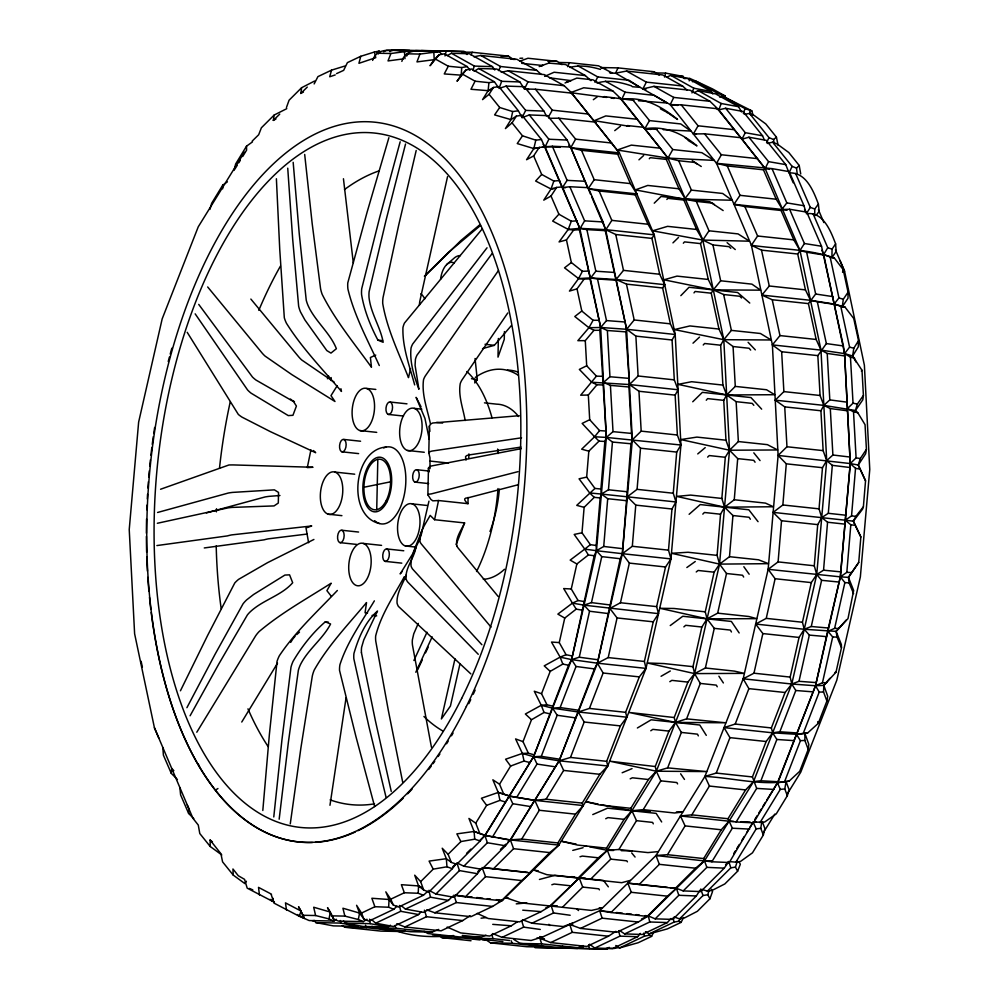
<?xml version="1.0" encoding="UTF-8"?>
<svg xmlns="http://www.w3.org/2000/svg" width="999" height="999" viewBox="0 0 999 999"><rect width="100%" height="100%" fill="white"/><g stroke="black" fill="none" stroke-linecap="round" stroke-linejoin="round"><path stroke-width="1.5" d="M451.323 862.387L448.101 854.307L442.207 848.226L446.328 858.69L451.323 862.387L456.73 864.31L480.157 840.971L484.877 835.401L533.566 756.718L571.615 659.615L596.453 550.711L606.356 437.425L600.674 327.472L579.795 228.359L541.458 139.51L522.002 115.31L516.383 116.096L512.062 122.865L522.489 135.814L517.245 143.569L533.841 148.564L544.942 146.553L562.449 187.587L569.855 186.738L588.224 187.675L603.046 221.94L605.631 229.645L626.623 329.283L632.33 439.81L622.365 553.696L620.242 558.728L597.414 663.186L559.153 760.801L510.214 839.897L505.494 845.778L481.855 869.33L463.836 866.208L456.88 862.861L459.44 870.591L477.46 873.713L481.143 868.743M814.734 215.884L814.747 209.016L818.393 204.096C813.548 191.134 805.906 171.791 789.023 172.964L785.763 164.623L766.221 140.322L748.925 137.225L741.97 139.173L740.721 137.7L704.532 133.816L693.381 133.966L698.076 125.799L734.265 129.67L741.97 139.173L745.266 132.692L725.636 108.279L718.805 109.828L716.208 108.329M521.316 448.638L431.78 465.896A30.007 4.508 0.9 0 0 429.595 466.733L428.459 468.094L427.872 494.817L430.894 499.425L432.817 500.836L438.536 500.524L468.007 503.683L468.044 497.44M610.876 73.027L615.559 73.189L670.217 104.62L716.545 163.312L751.398 245.267C778.958 249.325 807.816 248.614 834.34 258.017L843.181 269.593L848.064 292.195L848.014 298.226L842.269 306.83L844.954 307.018L853.745 318.519L858.528 340.696L858.278 346.903L852.634 355.981L856.268 362.262M536.75 938.136L539.872 938.236L599.687 910.713L655.981 855.519L704.932 776.423C732.829 777.859 761.163 785.901 789.085 781.156L799.737 771.303L808.216 749.375L804.869 740.421L804.944 733.541L807.879 732.742L818.268 723.363L826.91 701.023L827.709 696.228L823.813 685.389L829.907 678.321M757.567 158.641L721.378 154.77L716.545 163.312L727.272 165.934L739.997 195.329L733.978 204.296L782.567 209.503L789.585 209.253L806.755 212.125L821.515 246.229L843.393 345.966L844.58 353.609L850.261 463.561L840.346 576.848L815.521 685.751L777.459 782.854L753.508 822.864L736.163 821.965L680.456 815.971L685.077 825.886L667.482 854.694L655.981 855.519L659.352 864.335L695.541 868.218L704.57 860.726L753.521 781.63L791.77 684.015L816.732 574.525L826.697 460.639L820.991 350.112L799.987 250.474L765.134 168.519L740.721 137.7M834.34 258.017L831.917 257.68L832.055 249.151L835.614 243.868C830.831 231.293 823.176 211.313 806.355 213.724L810.301 207.38L795.604 173.414M222.665 188.823L222.74 185.127L227.385 181.855M498.351 338.486L498.002 357.13L504.27 339.348L504.42 331.581M588.224 187.675L588.199 188.674L599.1 190.971L635.289 194.855L636.788 193.881L630.406 183.591L617.682 154.183L581.493 150.312L570.779 147.69L568.843 145.242M376.723 509.702L377.822 459.34M430.02 468.643L429.97 457.717L428.796 452.872L429.37 426.136L430.519 424.238A30.182 6.169 -1.1 0 1 432.704 423.002L519.218 415.696M821.902 250.274L823.688 254.495L844.58 353.609L850.261 463.561L840.346 576.848L828.371 628.009L811.263 626.51L804.257 629.27L799.038 637.437L762.849 633.566L755.669 624.063L804.257 629.27L836.126 631.38L847.989 618.618L853.658 590.484L848.438 577.372L858.728 562.449L860.851 536.975L853.346 521.191L855.856 516.383L863.386 506.768L865.546 480.819L858.266 465.022L860.301 458.541L866.42 449.35L865.047 424.687L857.779 412.724L855.444 410.502L823.838 405.382L775.249 400.174L783.878 391.608L781.655 351.748L772.389 344.905L751.398 245.267L757.592 236.001L744.867 206.593L733.978 204.296M468.743 458.441L468.918 453.908M826.91 701.023L823.551 692.02L823.813 685.389L835.988 672.252L841.47 647.727L841.345 644.492L836.126 631.38L846.165 620.079M427.784 891.295L423.439 895.229L418.206 893.256L418.556 885.926L414.71 875.186L420.654 881.642L423.701 890.034L428.896 892.045L452.322 868.693L455.969 864.023M569.855 186.738L584.615 220.841L579.37 229.683L573.613 230.082L566.458 239.935L571.341 262.537L564.535 267.844L578.583 278.571L590.234 277.909L597.514 278.983L606.493 320.579L600.674 327.472L599.812 330.269L606.356 437.425L604.87 441.471L600.899 489.023L601.398 494.068L600.149 497.939L596.178 545.479L596.453 550.711L594.218 555.719L571.615 659.615L568.556 665.222L533.566 756.718L485.202 835.301L479.495 840.683M397.003 906.118L393.806 909.29L388.648 907.229L389.048 899.5L385.814 891.845L390.734 899.2L393.294 904.994L398.489 907.067L423.439 895.229M193.794 818.631L188.624 813.448L188.948 808.903L154.42 727.747L134.615 633.778L129.233 529.532L138.636 422.127L162.175 318.868L198.252 226.81L244.405 152.21M469.992 70.33L467.22 66.596L461.738 67.557L461.176 75.162L457.005 81.256L466.083 69.942L471.516 68.993L494.405 81.768L498.264 87.338M262.812 810.476L269.38 734.515L277.023 661.413A30.182 25.15 -59.6 0 1 279.395 655.669C295.554 631.505 317.42 611.5 337.35 590.484M596.178 545.479L590.359 544.667L582.005 532.792L584.128 507.33L594.255 497.352L600.149 497.939M600.899 489.023L594.954 488.424L586.663 477.11L588.823 451.161L599.013 441.133L604.87 441.471M594.218 555.719L588.386 554.969L576.86 563.973L570.179 560.102L584.752 549.113L596.453 550.711L603.721 546.465L607.704 498.713L601.398 494.068L589.66 492.944L579.058 478.808L586.663 477.11M549 118.332L558.753 118.194L594.942 122.078L619.368 152.897L654.22 234.852L675.212 334.49L680.931 445.017L676.71 452.072L673.264 493.231L675.948 501.96L601.398 494.068L608.453 489.785L612.449 442.045L606.356 437.425L594.58 436.763L582.142 423.414L589.697 419.705L588.324 395.042L596.965 384.777L602.859 384.965M485.202 835.301L479.807 833.478L475.749 823.176L486.625 805.356L481.431 798.251L498.239 792.444L509.215 796.066L534.802 800.386L559.153 760.801L594.43 668.918L597.414 663.186L622.365 553.696L630.956 443.768L632.33 439.81L641.183 431.131L638.96 391.258L629.482 384.553L591.758 382.242L579.345 369.418L586.688 365.771L585.277 340.647L593.98 330.319L599.812 330.269M620.242 558.728L601.76 556.63L596.453 550.711L622.365 553.696L632.317 546.278L635.764 505.119L627.347 496.753L637.075 489.348L673.264 493.231M637.075 489.348L640.521 448.201L632.33 439.81L631.518 433.429L628.933 386.975L629.482 384.553L625.849 331.868L626.623 329.283L634.19 319.967L626.46 284.116L616.121 279.47L590.234 277.909L579.37 229.683M426.698 909.839L434.765 912.786L470.954 916.67L492.557 906.418L502.509 900.299L558.803 845.104L607.742 766.008L646.003 668.393L670.966 558.903L668.506 550.162L671.952 509.003L675.948 501.96M743.668 577.047L742.569 575.237L726.523 573.513L719.555 564.11L717.095 555.369L720.541 514.21L724.537 507.167L734.253 499.762L765.509 503.121L773.338 506.755L724.537 507.167L676.71 496.403L690.596 495.092L721.852 498.439L724.537 507.167L732.941 515.534L749.075 517.27L750.361 519.23M721.852 498.439L725.299 457.28L729.52 450.224L738.361 441.546L736.138 401.673L726.66 394.967L678.059 384.353L691.633 381.718L722.889 385.077L726.66 394.967L723.738 400.349L725.961 440.209L729.52 450.224L719.555 564.11L694.592 673.601L656.331 771.216L607.392 850.311L551.098 905.506L541.146 911.625L519.542 921.877L488.286 918.531L477.197 913.386M731.443 631.98L730.381 630.082L714.26 628.359L707.067 618.856L705.257 611.838L714.123 572.19L719.555 564.11L729.495 556.693L732.941 515.534M734.253 499.762L737.699 458.616L729.52 450.224L680.806 439.572L696.927 437.1L725.961 440.209M680.456 815.971L691.82 814.847L709.415 786.051L704.932 776.423L743.181 678.808L768.144 569.318L778.096 561.9L781.53 520.741L773.126 512.375L782.854 504.97L819.043 508.853L821.715 517.582L827.559 522.227L844.605 524.1M782.854 504.97L786.288 463.823L778.109 455.432L772.389 344.905L779.969 335.589L772.227 299.737L761.9 295.092L769.267 285.989L761.525 250.137L751.398 245.267M838.661 582.017L821.603 580.307L816.732 574.525L814.272 565.784L817.719 524.625L821.715 517.582L828.308 513.311L845.354 515.172M819.043 508.853L822.477 467.694L826.697 460.639L832.891 455.007L849.912 457.03M828.371 628.009L826.448 636.613L809.34 635.102L804.257 629.27L802.434 622.252L811.3 582.604L816.732 574.525L823.551 570.192L827.559 522.227M828.308 513.311L832.317 465.347L826.697 460.639L823.139 450.624L820.916 410.764L823.838 405.382L829.807 399.9L846.84 402.135M775.249 400.174L784.727 406.88L786.962 446.753L778.109 455.432L768.144 569.318L840.346 576.848L846.827 572.34L850.811 524.8L845.304 520.204L773.126 512.375M860.851 536.975L853.346 521.191L845.304 520.204L851.548 515.871L855.531 468.331L850.261 463.561L778.109 455.432M483.466 867.681L529.482 872.814L549.775 852.597L558.803 845.104L557.904 842.944L575.486 814.148L583.279 805.556L582.23 803.109L599.825 774.3L607.742 766.008L606.668 761.325L620.367 725.898L626.873 717.195L625.611 712.324L639.31 676.885L646.003 668.393L644.392 661.463L653.259 621.815L658.478 613.648L656.655 606.63L665.534 566.982L670.966 558.903L680.931 445.017L677.372 435.002L675.149 395.142L678.071 389.76L674.3 379.87L672.065 339.997L675.212 334.49L670.379 323.838L662.637 287.987L664.71 284.678L659.677 274.25L651.935 238.399L654.22 234.852L648.014 224.251L635.289 194.855M438.536 500.524L434.577 519.717L464.597 522.939L456.106 544.605M330.894 380.482L331.168 377.56M273.776 816.97L281.955 739.722L290.984 667.195A30.007 25.437 -68.9 0 1 293.069 661.338C301.636 646.753 312.625 632.742 325.312 621.815L328.371 622.14M521.453 116.496L518.344 110.777L498.888 86.576L493.431 87.475L489.073 94.281L482.567 99.625L488.136 90.672L488.911 82.655L494.405 81.768M177.422 779.507L171.266 773.326L171.753 768.468L173.838 770.679M279.171 819.205L288.374 742.382L298.364 670.254A30.007 25.337 -66.1 0 1 300.537 664.435C308.142 649.325 322.952 638.823 330.582 624L325.312 621.815M808.216 749.375L808.84 744.38L804.944 733.541L796.49 734.302L772.652 732.816L724.05 727.609L729.944 737.637L716.246 773.076L704.932 776.423M428.796 452.872L429.92 451.735A30.007 3.834 1.7 0 1 432.092 451.048L521.553 437.799M290.272 823.875L300.949 747.602L312.312 676.036A30.182 25.762 -75.9 0 1 314.21 670.104C328.184 645.292 348.401 624.375 366.533 602.584L365.06 612.787L367.57 612.899M863.411 395.429L862.824 399.787L855.444 410.502L857.329 404.096L863.411 395.429L862 370.292L852.634 355.981L844.58 353.609L820.991 350.112L772.389 344.905M842.269 306.83L843.306 299.25L848.064 292.195M329.97 805.281L346.054 697.851M303.471 91.995L300.811 93.431L301.623 87.7L314.573 81.031M730.194 861.662L735.851 862.162L740.521 861.425L752.472 852.834L763.348 835.014L760.788 828.308L761.7 822.227M852.634 355.981L853.808 348.214L858.528 340.696M716.545 163.312L772.002 168.619L789.222 171.641L789.023 172.964L792.107 166.371L772.652 142.17L767.307 143.456M275.924 119.006L273.314 120.392L274.176 115.047L286.775 108.654M787.349 795.704L784.777 788.96L786.076 781.693L789.06 789.61L787.349 795.704L776.26 813.873L764.635 822.052L753.121 822.202L749.874 827.447M866.42 449.35L865.621 453.783L858.266 465.022L865.546 480.819M366.97 919.255L363.361 921.615L358.341 919.53L359.553 913.074L356.593 905.294L361.513 913.061L363.873 919.03L368.856 921.128L393.806 909.29M336.326 919.292L333.953 921.041L329.008 918.93L330.319 912.075L327.51 907.704L333.616 919.005L338.599 921.128L363.361 921.615M672.065 339.997L635.876 336.126L626.623 329.283L605.282 230.669L611.825 220.379L599.1 190.971M826.448 636.613L815.521 685.751L778.184 781.742L766.92 799.899M427.872 494.817L428.983 494.218A30.182 2.185 3.6 0 1 431.156 493.931L517.994 471.665M518.344 110.777L512.687 111.563L510.988 119.618L505.419 128.584L512.062 122.865M571.79 655.906L566.071 654.707L559.265 642.594L564.747 618.069L576.211 609.128L582.042 610.114M583.965 601.523L578.096 600.524L571.266 588.973L576.86 563.973M552.734 706.156L546.977 704.782L541.545 693.718L550.187 671.378L544.23 665.858L560.127 657.13L571.615 659.615L579.258 657.217L589.547 611.226L584.028 605.157L572.439 603.121L557.867 614.11L564.747 618.069M658.478 613.648L584.028 605.157L591.47 602.622L601.76 556.63M594.43 668.918L576.036 666.47L571.615 659.615L597.414 663.186L608.204 657.579L617.07 617.944L609.889 608.441L620.466 602.747L656.655 606.63M620.466 602.747L629.345 563.099L622.365 553.696L670.966 558.903M601.261 804.719L631.868 810.763L643.231 809.64L660.814 780.843L656.331 771.216L655.257 766.533L609.802 761.201L656.331 771.216L667.657 767.869L681.355 732.429L675.461 722.402L674.2 717.532L629.02 712.437L675.461 722.402L686.6 718.855L700.299 683.428L694.592 673.601L692.981 666.67L701.847 627.022L707.067 618.856L717.657 613.161L748.913 616.508L756.618 618.656L707.067 618.856L659.977 608.304L674 608.478L705.257 611.838M674.2 717.532L687.899 682.092L694.592 673.601L705.381 667.994L714.26 628.359M717.657 613.161L726.523 573.513M724.05 727.609L735.202 724.063L748.888 688.636L743.181 678.808L753.97 673.201L762.849 633.566M755.669 624.063L766.245 618.369L775.112 578.721L768.144 569.318M736.163 821.965L756.655 788.398L752.434 776.947L766.133 741.52L772.652 732.816L779.832 731.78L795.803 690.496L791.77 684.015L790.159 677.085L799.038 637.437M743.181 678.808L791.77 684.015L799 681.306L809.34 635.102M811.263 626.51L821.603 580.307M655.981 855.519L711.85 861.775L732.342 828.208L728.009 818.73L745.591 789.922L753.521 781.63L760.901 780.756L776.86 739.472L772.652 732.816L771.378 727.934L785.077 692.507L791.77 684.015L815.521 685.751L822.452 682.767L832.691 636.975L827.934 631.293L834.615 628.383L838.998 628.483M834.615 628.383L844.867 582.579L840.346 576.848L848.438 577.372L858.728 562.449M454.982 658.803L441.383 718.955L450.424 706.056L459.952 663.96M842.557 272.315L843.181 269.593M310.926 449.825L307.305 467.594L313.012 467.27L233.129 464.922A30.182 2.185 3.6 0 0 228.921 464.985L160.564 489.248M410.564 368.656L408.491 377.634C398.938 353.421 387.05 329.283 382.717 303.471A30.182 25.15 -59.6 0 1 383.054 297.515L398.663 225.262L416.196 150.474M428.958 501.148L422.515 529.033L412.687 553.858L400.162 573.926L402.01 571.69M539.323 147.253L533.653 155.906L526.573 159.728L533.841 148.564L535.801 140.16L541.458 139.51M447.552 176.611L419.767 301.448A30.182 25.15 -59.6 0 0 419.43 305.02M234.091 170.379L235.652 163.986L246.528 146.166L252.51 141.87M763.348 835.014L764.909 828.621L762.424 822.027M625.849 331.868L607.367 330.507L600.674 327.472L589.984 278.871L595.841 271.204L586.863 229.608L579.795 228.359L568.231 229.42L552.659 221.079L558.891 214.211L551.011 196.029L556.655 187.425L562.412 186.9L579.795 228.359L605.631 229.645L654.22 234.852M689.185 80.882L689.809 78.446L694.58 80.532M444.98 55.956L446.266 51.024L464.273 51.536L467.033 54.558M374.4 52.035L360.764 56.294L358.928 63.324L375.761 57.667L374.4 52.035L379.483 51.024L376.71 52.335M405.544 144.018L386.089 220.055L369.106 291.733A30.007 25.437 -68.9 0 0 369.056 297.802C370.841 313.399 380.469 327.11 383.179 342.295L377.909 340.122C370.467 326.061 364.273 310.514 361.588 294.705A30.007 25.337 -66.1 0 1 361.725 288.674L379.67 217.395L400.162 141.783M344.805 66.046L331.543 70.142L329.707 76.773L335.227 74.925M209.94 209.39L211.651 203.297L222.74 185.127M664.522 77.073L665.634 73.114L683.166 76.411L684.964 78.709M674.125 916.932L679.545 918.905L684.427 917.969L697.377 911.3L709.927 898.788L707.779 894.729L708.903 890.846M388.898 137.675L367.095 212.175L347.777 282.892A30.182 25.762 -75.9 0 0 347.914 289.036C354.295 315.846 367.932 340.572 379.295 365.534M702.097 889.435L707.379 891.17L712.225 890.346L724.824 883.953L737.612 871.215L735.451 867.132L737.324 861.2M863.386 506.768L862.537 509.178L853.346 521.191M434.577 519.717L430.169 515.409C425.874 523.389 418.756 532.529 420.104 541.995A30.182 9.74 18 0 0 421.753 544.492L491.046 627.11M551.011 196.029L543.768 200.15L551.036 188.998L553.846 181.056L559.652 180.519M422.14 530.794C420.254 542.544 410.077 553.683 411.051 565.983A30.007 11.826 21.1 0 0 412.512 568.968L481.88 644.73M743.356 113.386L745.054 108.629L722.165 95.854L719.605 97.09M286.438 107.53L289.073 100.212L301.623 87.7M709.927 898.788L712.562 891.47L711.288 889.21M297.29 914.56L304.021 918.318L299.213 916.233L301.099 911.076L298.564 906.717L304.42 918.468L309.19 920.554L333.953 921.041M528.995 89.485L524.438 88.998L519.855 81.943L501.673 81.306L499.038 88.449L506.131 86.101L524.275 86.701L543.906 111.114L546.378 115.934M274.463 902.122L272.09 901.11L273.114 898.338M472.864 70.117L474.388 66.084L492.47 66.646L494.792 69.967M441.908 54.383L439.16 51.586L419.93 54.071L416.958 61.913L434.215 59.665L439.061 54.82L444.33 53.821L467.22 66.596M566.458 239.935L559.078 241.933L568.231 229.42L571.328 221.216L577.11 220.854M741.483 111.95L738.573 106.693L721.216 103.509L718.805 109.828L765.134 168.519L769.617 169.355M533.941 754.769L528.359 753.209L523.014 741.645L531.493 719.73L544.055 712.474L549.762 713.835M509.34 795.791L503.733 794.105L499.537 784.215L510.626 766.058L505.581 759.228L522.377 753.433L533.566 756.718L541.283 756.355L557.167 715.259L552.584 708.166L541.258 705.282L525.362 714.01L531.493 719.73M626.873 717.195L578.284 711.987L552.584 708.166L560.139 707.567L576.036 666.47M555.294 766.82L537.012 764.06L533.566 756.718L559.153 760.801L570.479 757.454L584.178 722.015L578.284 711.987L589.422 708.441L625.611 712.324M589.422 708.441L603.121 673.014L597.414 663.186L646.003 668.393M655.257 766.533L668.955 731.106L675.461 722.402L725.661 722.789L686.6 718.855M759.989 822.652L780.306 789.372L777.459 782.854L784.602 781.618L800.424 740.696L796.49 734.302L807.879 732.742M803.396 733.016L819.217 692.082L815.521 685.751L823.813 685.389M737.612 871.215L740.334 864.247L739.06 861.987M372.602 60.402C378.146 44.356 397.502 52.423 409.752 51.011L390.934 53.496L388.012 60.927L403.446 58.866M413.986 552.41L415.759 548.026C413.973 558.441 404.907 568.194 406.106 579.07A30.007 11.214 20.2 0 0 407.629 581.918L478.271 654.295M691.945 92.932L693.83 88.224L711.288 91.471L712.774 93.956M418.269 623.401L413.748 633.816L412.375 639.847A30.182 21.941 45.9 0 0 412.462 645.079L431.431 747.177M471.016 54.92L472.24 52.273L508.429 56.144L513.399 59.465M567.582 66.658L569.418 62.687L598.463 65.797L612.474 73.077L609.44 72.74M659.178 75.087L654.195 71.766L618.006 67.882L615.559 73.189L626.535 71.066L662.724 74.95L682.542 86.001L687.012 90.06M413.911 660.489L427.01 632.205M415.796 672.24L432.18 636.875M417.669 669.805L422.265 659.902M425.537 652.834L428.159 647.177M327.435 378.746L328.683 376.074M645.479 931.655L649.15 933.928L674.088 922.089L678.933 921.19L680.257 918.381M180.444 690.784L207.592 635.501L234.777 582.966A30.182 16.896 -18 0 1 238.611 579.345L267.557 562.662L313.911 539.46M615.771 945.491L619.517 947.976L638.236 942.706L651.598 936.375L653.471 932.504M522.002 115.31L522.077 117.632L529.32 114.935L548.863 139.236L545.117 146.828L542.307 147.265M766.583 142.545L769.005 137.637L749.537 113.436L744.255 114.348M570.429 92.707L573.026 94.206L564.173 85.689L527.996 81.806L524.438 88.998L535.452 89.236L571.64 93.107L619.368 152.897L617.682 154.183M738.361 441.546L767.407 444.655L777.659 449.962L729.52 450.224L723.8 339.697L702.809 240.06L667.956 158.104L621.628 99.413L625.174 92.22L654.208 95.33L667.357 103.047L638.386 100.749M670.217 104.62L673.763 97.427L709.952 101.299L718.805 109.828L717.419 108.729L681.231 104.845L670.217 104.62L677.809 105.432M522.077 117.632L525.661 110.39L506.131 86.101M748.925 137.225L768.556 161.638L765.134 168.519L763.461 169.805L727.272 165.934M711.85 861.775L729.282 862.524L753.121 822.202L756.056 821.702M406.381 574.762C402.884 583.778 396.403 593.056 397.053 603.059A30.182 13.362 23.5 0 0 398.389 606.381L470.866 673.925M488.911 82.655L475.087 81.194L470.966 89.273L488.136 90.672L490.859 90.11M498.501 70.579L500.586 66.508L536.763 70.38L541.233 74.438M186.913 707.679L215.022 654.345L243.019 603.871A30.007 18.506 -22.1 0 1 246.691 599.85L253.584 594.505L284.915 575.062L289.573 574.85L292.682 582.742C281.743 595.329 263.636 599.737 251.086 611.026A30.007 18.032 -20.9 0 0 247.39 614.934L218.818 663.96L190.097 715.771M594.992 82.343L597.764 76.923L629.02 80.27L639.934 87.338L632.317 86.726M645.928 89.236L642.881 88.911L646.353 82.13L682.542 86.001M314.148 83.928L317.932 76.611L331.543 70.142M649.15 933.928L667.457 928.858L681.068 922.389L683.591 917.507M461.738 67.557L448.289 66.234L444.255 73.926L461.176 75.162L466.083 69.942M589.984 278.871L584.14 279.071L577.022 288.861L569.43 291.084L578.583 278.571L582.405 271.291L588.311 271.091M585.277 340.647L577.859 340.671L588.948 327.722L593.081 320.279L598.925 320.279M636.788 193.881L588.199 188.674L570.779 147.69L575.599 139.148L611.788 143.019M696.728 163.824L694.73 162.437L678.683 160.727L667.956 158.104L660.376 148.227L631.343 145.117L617.232 150.012L667.956 158.104L714.098 160.389L701.822 152.672L672.789 149.563L667.956 158.104L666.271 159.39L650.237 157.667L649.288 158.741M722.889 385.077L720.654 345.204L723.8 339.697L731.38 330.382L723.638 294.53L713.311 289.885L663.96 279.807L677.01 276.111L708.266 279.458L713.311 289.885L711.238 293.194L718.968 329.046L723.8 339.697L733.066 346.541L749.113 348.251L750.674 350.075M847.327 410.776L830.294 408.554L823.838 405.382L820.067 395.479L817.844 355.619L826.36 343.581L817.332 301.798L810.489 300.299L761.9 295.092M548.276 117.183L552.297 110.177L588.486 114.048L596.203 123.551L594.942 122.078M663.211 129.67L690.833 131.056L680.744 123.938L649.487 120.592L644.792 128.759L643.531 127.285L627.397 125.562L626.698 126.324M196.791 732.23L255.632 635.839A30.182 19.73 -25.4 0 1 259.178 631.518C281.243 612.874 306.843 598.701 331.156 583.204L326.91 590.659L331.368 596.378M480.157 840.971L474.725 839.185L460.889 841.558L456.855 833.878L474.1 831.468L484.877 835.401L510.489 840.196L534.677 800.349L546.041 799.225L582.23 803.109M241.758 722.027L277.485 663.236M464.597 522.939C461.401 529.957 455.257 537.874 456.805 545.929M813.061 213.761L827.759 247.715L823.688 254.495L830.544 257.155M492.382 837.137L512.799 803.72L509.215 796.066L534.677 800.349L583.279 805.556M516.608 797.477L537.012 764.06M498.289 837.786L510.214 839.897L521.715 839.073L539.31 810.264L534.802 800.386M546.041 799.225L563.636 770.429L559.153 760.801L607.742 766.008M627.434 861.85L626.81 860.851L610.764 859.128L606.493 848.151L624.088 819.355L631.868 810.763L650.312 811.238M589.585 846.79L607.392 850.311L618.893 849.487L636.488 820.679L630.819 808.316L648.413 779.507L656.331 771.216L706.655 771.578L667.657 767.869M670.354 887.674L676.423 888.323L683.216 890.908L706.855 867.357L703.671 858.566L721.266 829.769L729.045 821.178L733.566 821.365M735.851 862.162L756.181 828.895L760.788 828.308M234.865 169.106L237.213 165.322M238.773 162.8L240.334 160.277M242.682 156.493L246.578 150.175L246.528 146.166M733.641 853.67L735.264 851.048M736.887 848.426L739.322 844.492M741.758 840.559L744.193 836.625M746.628 832.691L748.251 830.069M754.745 819.58L757.18 815.646M758.803 813.024L761.238 809.09M762.861 806.468L765.296 802.522M762.687 833.703L774.837 814.073M786.987 794.442L800.748 772.19L836.825 680.132L860.364 576.873L869.767 469.468L864.385 365.222L844.58 271.253L835.451 249.775M337.2 385.714L330.981 395.654L334.99 401.498L291.795 374.588L265.06 356.081A30.182 13.362 23.5 0 1 261.688 352.535L207.692 286.975M844.267 355.881L827.222 353.446L820.991 350.112L816.158 339.46L808.416 303.609L815.659 294.018L806.643 252.248L799.987 250.474L793.78 239.872L781.056 210.477L744.867 206.593M645.242 915.596L648.276 915.921L655.182 918.843L672.802 919.417L696.34 895.978L700.037 890.159M401.835 61.389C406.993 44.818 426.823 52.997 439.16 51.586M290.672 642.382L292.332 639.772A30.182 19.73 -25.4 0 1 292.957 638.898M789.585 209.253L804.42 243.519L797.714 254.021L805.444 289.872L810.489 300.299L834.128 304.046L844.954 307.018M406.668 56.044L409.165 52.11M565.484 187.725L562.449 187.587L567.095 180.357L552.335 146.254L545.117 146.828L543.206 144.393M708.266 279.458L700.524 243.606L709.003 230.794L696.278 201.386L635.352 189.885L647.752 185.439L678.995 188.799L685.376 199.088L731.992 200.237L722.664 193.469L691.408 190.122L678.683 160.727M772.002 168.619L786.825 202.884L781.056 210.477M374.375 600.849C361.988 621.453 347.277 641.67 339.922 664.722A30.182 23.801 56.9 0 0 339.523 670.354L355.856 736.263L374.65 806.543M246.403 881.243L244.855 883.591L233.204 875.062L222.577 861.862L220.916 853.733L210.102 840.047L210.215 846.49L221.79 854.957M581.493 150.312L594.218 179.708L588.199 188.674L570.629 147.04L552.335 146.254M691.408 190.122L683.878 200.062L667.744 198.326L666.857 199.475M831.917 257.68L836.138 251.448L835.614 243.868M378.259 53.983L379.932 51.523M683.216 890.908L700.736 891.583L724.275 868.143L728.771 861.538L729.282 862.524M512.687 111.563L499.7 107.492L494.605 114.897L510.988 119.618L516.383 116.096M507.779 312.974L462.013 379.895A30.182 16.896 -18 0 0 460.214 383.728C458.154 395.991 463.124 408.529 465.184 420.529M498.451 270.542L425.299 375.961A30.182 16.896 -18 0 0 423.514 379.795C421.541 394.555 427.36 409.54 430.457 423.838M361.438 652.697A30.007 22.965 52.1 0 1 361.626 647.227L363.773 639.909L377.522 611.038C365.297 621.578 358.416 638.024 353.958 653.408A30.007 22.652 50.2 0 0 353.846 658.803L368.768 725.861L386.051 797.277M433.866 52.585L434.215 59.665L430.045 65.747L439.061 54.82M474.775 382.979L477.285 379.608L475.049 358.516M816.483 214.922L819.118 211.413L818.393 204.096M588.324 395.042L580.681 395.192L596.428 376.136L602.385 376.311M492.045 253.634L417.058 355.057A30.007 18.506 -22.1 0 0 415.434 359.303L415.072 365.334L418.918 389.273C414.11 376.373 409.553 362.013 411.026 348.114A30.007 18.032 -20.9 0 1 412.699 343.993L487.025 247.802M654.233 203.172L661.088 196.478L709.677 201.686L723.151 210.564M680.843 295.654L689.01 287.275L737.599 292.482L749.762 303.034M693.993 292.894L695.104 291.471L711.238 293.194M840.646 305.731L849.587 347.14L844.58 353.609L850.461 357.13L854.707 358.254M830.032 256.531L838.96 297.952L834.128 304.046L840.921 306.368M591.808 197.153L605.631 229.645L615.746 234.515L623.488 270.367L616.121 279.47L664.71 284.678M720.666 280.781L713.311 289.885L760.589 290.16L751.922 284.141L720.666 280.781L712.936 244.93L702.809 240.06L652.659 230.819L667.569 226.348L696.603 229.458L702.809 240.06L749.512 241.196L738.049 233.903L709.003 230.794M588.823 451.161L581.655 449.188L594.58 436.763L599.575 430.594L605.431 431.006M589.522 944.217L594.767 948.076L612.587 948.563L637.637 936.687L640.334 933.416M692.744 401.773L702.359 392.357L750.961 397.565L761.663 409.153M706.256 400.224L707.604 398.613L723.738 400.349M683.341 243.219L684.49 241.883L700.524 243.606M482.38 228.734L404.458 323.077A30.182 19.73 -25.4 0 0 402.947 327.622C402.247 347.115 409.677 366.283 414.672 384.902M482.542 348.601L494.33 345.342L511.351 325.599M861.338 371.041L862 370.292M619.617 930.531L624.625 933.915L642.332 934.465L667.382 922.577L670.978 918.493M614.735 130.644L620.491 126.161M533.653 155.906L541.67 174.438L535.639 181.031L551.036 188.998L553.896 188.649M703.234 344.992L704.62 343.494L720.654 345.204M672.951 242.869L678.508 237.462M638.948 159.828L643.656 155.507M371.478 919.517L375.686 923.188L393.406 926.498L418.569 914.56L421.291 911.712M689.123 514.298L700.237 504.57L748.825 509.777L758.054 521.678M702.809 514.135L704.407 512.487L720.541 514.21M693.006 343.181L699.512 337.1M274.176 115.047L261.388 127.785L258.666 134.753L252.198 141.096M420.654 881.642L433.204 869.142L446.965 866.782L452.322 868.693M448.101 854.307L460.889 841.558M428.871 890.309L435.914 894.03L459.44 870.591M463.836 866.208L487.375 842.756L505.494 845.778M477.46 873.713L453.821 897.264L435.914 894.03M455.332 895.316L465.234 896.89L485.526 876.672L521.715 880.556L530.656 872.701L529.482 872.814M493.294 868.93L513.586 848.713L549.775 852.597M465.234 896.89L501.423 900.761L521.715 880.556M508.491 898.126L505.444 897.589L520.979 902.859L550.012 905.968L579.245 877.909L585.439 878.208M538.249 870.816L533.691 870.029L546.815 874.662L578.071 878.021L598.364 857.804L607.392 850.311L613.561 850.474M550.012 905.968L562.425 907.304L582.704 887.087L598.838 888.823L599.388 889.859M578.071 878.021L590.471 879.345L610.764 859.128M712.137 860.988L704.57 860.726L648.276 915.921L638.324 922.04L602.135 918.168L599.687 910.713L611.013 912.512L631.293 892.294L667.482 896.178L676.423 888.323L678.821 895.291L655.182 918.843M631.293 892.294L627.834 883.116L639.073 884.552L659.352 864.335M611.013 912.512L647.202 916.383L667.482 896.178M639.073 884.552L675.262 888.423L695.541 868.218M679.545 918.905L702.984 895.554L707.779 894.729M707.379 891.17L730.818 867.831L735.451 867.132M635.876 336.126L638.111 375.986L629.482 384.553L678.071 389.76M735.289 386.401L726.66 394.967L774.7 394.717L766.545 389.747L735.289 386.401L733.066 346.541M424.375 276.186L448.638 252.223L480.519 225.449M425.699 275.287L460.989 240.447L479.732 224.837M475.087 381.768L477.285 379.608L471.491 378.708M273.314 120.392L279.745 114.098M300.811 93.431L307.28 87.088M797.202 173.913L796.528 168.094L799.212 165.472L788.785 152.51L777.21 144.043L772.652 142.17M452.572 867.082L455.794 863.91M466.57 853.358L470.879 849.138M477.734 871.74L480.981 868.556M500.462 849.45L505.881 844.143M508.041 842.02L510.214 839.897L558.803 845.104M725.549 864.709L728.771 861.538L730.818 867.831M850.461 357.13L853.034 403.171L847.414 408.579L853.521 411.825L856.093 457.867L850.261 463.561L858.266 465.022M707.642 457.117L709.253 455.556L725.299 457.28M401.223 905.693L405.432 909.078L423.264 912.337L448.426 900.399L452.822 896.153M594.954 488.424L576.735 505.369L584.128 507.33M296.715 634.615L299.488 632.13M603.421 97.315L604.195 96.591L633.816 100.387M697.739 453.921L705.219 447.627M628.446 378.321L609.952 376.748L603.521 382.442L610.426 385.389L628.933 386.975M631.518 433.429L613.011 431.643L606.356 437.425L680.931 445.017M670.242 625.561L682.779 616.258L731.368 621.453L739.16 632.941M683.878 626.885L685.714 625.299L701.847 627.022M446.64 264.61L453.284 258.878A26.174 13.536 -83.9 0 1 460.364 255.582M389.822 51.686L391.883 49.95L464.273 51.536M593.331 99.7L597.327 96.803M577.609 948.463L534.727 947.464L607.117 949.05L609.178 947.314M774.138 143.694L773.588 139.523L776.423 137.138L765.796 123.938L754.145 115.409L749.537 113.436M696.241 571.965L698.076 570.466L714.123 572.19M588.386 554.969L584.752 549.113L590.359 544.667M577.022 288.861L581.805 311.039L574.8 316.521L588.948 327.722L593.98 330.319M686.85 567.532L695.254 561.513M343.544 921.016L345.354 923.176L362.999 926.473L387.974 926.96L390.422 925.224M650.774 730.781L652.822 729.37L668.955 731.106M637.374 727.984L651.173 719.804L699.762 725.012L706.293 735.364M396.803 923.7L404.895 926.96L441.083 930.831L462.674 920.591L470.117 915.696M447.152 927.072L460.639 932.929L489.672 936.038L511.276 925.798L517.47 921.715M583.154 945.591L577.847 947.739L541.658 943.868L539.872 938.236L550.674 942.581L586.85 946.453L608.453 936.213L615.896 931.318M216.433 789.497L217.944 788.523M669.817 681.693L671.852 680.369L687.899 682.092M474.125 71.366L478.683 68.481L496.765 69.043L519.855 81.943M661.076 676.286L670.292 670.991M565.022 82.992L576.823 78.097L592.956 79.833L612.774 90.897L621.628 99.413C643.094 96.054 661.675 106.381 677.534 119.443L669.33 113.923M488.136 90.672L493.431 87.475M447.352 55.607L451.398 53.247L469.368 53.759L492.47 66.646M550.187 671.378L562.824 664.085L568.556 665.222M694.143 92.72L698.126 90.622L715.584 93.869L738.573 106.693M605.731 818.743L607.954 817.619L624.088 819.355M592.757 814.585L607.567 808.166L656.156 813.373L661.675 821.965M360.764 56.294L347.402 62.625L343.656 70.355L336.538 73.626M383.628 51.748L386.413 50.437L392.357 50.599M361.513 913.061L374.875 906.717L388.648 907.229M390.734 899.2L404.345 892.744L418.206 893.256M375.686 923.188L400.749 911.3L418.569 914.56M405.432 909.078L430.482 897.189L448.426 900.399M404.895 926.96L426.498 916.72L462.674 920.591M434.765 912.786L456.368 902.547L492.557 906.418M492.632 933.578L502.072 937.374L523.676 927.134L540.297 929.457M522.539 919.767L531.955 923.201L553.546 912.961L570.167 915.259M550.674 942.581L572.265 932.329L608.453 936.213M572.265 932.329L569.78 924.475L580.544 928.408L602.135 918.168M638.324 922.04L616.733 932.292L580.544 928.408M594.767 948.076L619.942 936.138L637.637 936.687M624.625 933.915L649.787 921.977L667.382 922.577M619.517 947.976L644.467 936.15L649.475 935.176L651.598 936.375M630.169 778.833L632.367 777.796L648.413 779.507M548.851 63.112L565.546 64.535L585.364 75.587L590.946 80.657M666.783 77.173L670.741 75.337L688.299 78.634L711.288 91.471M498.426 902.184L502.509 900.299L496.428 899.649M545.654 908.016L551.098 905.506L557.305 905.806M641.483 919.055L648.276 915.921L649.787 921.977M571.266 588.973L563.686 588.573L572.439 603.121L578.096 600.524M375.736 355.095L370.404 357.492L371.466 367.257C354.395 343.556 335.377 320.592 322.202 294.418A30.182 23.801 56.9 0 1 320.554 288.574L312.175 223.514L304.683 154.445M622.165 772.751L632.042 768.606M342.307 925.574L344.805 927.234L380.994 931.118L402.422 931.53L405.082 930.356M395.442 930.556C413.286 937.112 434.99 937.499 453.683 935.564M544.642 76.386L554.108 72.24L585.364 75.587M501.423 900.761L502.509 900.299M647.202 916.383L648.276 915.921M539.185 66.583L549.5 62.812M692.419 81.743L694.979 80.682L712.512 88.911L725.012 95.892L725.923 98.689M559.265 642.594L551.498 642.057L560.127 657.13L566.071 654.707M371.965 926.273L374.45 927.821L410.639 931.692L432.08 932.117L438.711 929.432M424.063 931.355L427.972 933.553L459.228 936.9L480.669 937.324L485.976 935.176M566.271 82.23L570.004 81.094M510.626 766.058L524.05 761.026L529.657 762.512M486.625 805.356L499.962 800.361L505.519 802.035M572.452 923.101L563.211 926.548L531.955 923.201M519.73 61.214L527.971 58.242L557.017 61.351L561.987 64.673M551.835 884.764L554.17 884.028L570.304 885.763M539.435 879.457L554.944 875.311L603.546 880.519L608.354 886.85M579.994 856.767L582.317 856.081L598.364 857.804M157.592 512.475L228.309 493.031A30.007 4.508 0.9 0 1 232.53 492.407L274.4 489.86L278.534 492.432L278.309 503.034L274.051 505.919L232.193 507.405A30.007 3.834 1.7 0 0 227.984 507.879L157.355 523.276M206.406 512.924L265.01 496.965A30.007 4.508 0.9 0 1 269.231 496.341L279.957 495.504M540.734 65.922L542.669 65.385M551.036 188.998L556.655 187.425M572.764 850.386L583.091 847.714M630.332 880.381L621.728 882.691L590.471 879.345M517.457 484.927L467.869 497.864A30.182 2.185 3.6 0 0 465.696 498.151C462.737 498.926 466.745 502.847 468.007 503.683M501.261 72.328L508.179 70.742L544.368 74.625L564.173 85.689M597.065 83.067C608.416 79.433 620.654 82.255 631.705 85.939M642.881 88.911L653.945 86.364L690.134 90.247L709.952 101.299M582.005 532.792L574.188 534.44L584.752 549.113M363.923 487.25L390.621 481.805M386.351 447.065C353.259 448.751 346.428 516.083 379.433 523.513M619.068 947.477L614.01 948.476L606.281 948.326M473.901 56.781L480.769 55.444L516.958 59.328L536.763 70.38M569.717 67.457C579.807 64.698 590.571 66.471 600.474 69.393M834.977 672.439L835.988 672.252M533.841 148.564L539.485 147.702M520.991 447.09L468.806 454.982A30.007 3.834 1.7 0 0 466.62 455.669L465.522 456.63L466.046 460.102M156.905 545.566L227.372 535.914A30.182 6.169 -1.1 0 1 231.606 534.902L311.725 525.961L306.006 527.971L308.604 542.732M204.271 547.952L264.073 539.847A30.182 6.169 -1.1 0 1 268.306 538.836L307.192 534.04M492.744 924.362L511.276 925.798M481.056 918.193L486.276 917.569M522.727 910.176L541.146 911.625M784.602 781.618L789.085 781.156M516.246 903.87L526.798 902.909M658.241 851.598L647.939 852.597L618.893 849.487M780.306 789.372L784.777 788.96M541.545 693.718L534.29 691.233L541.258 705.282L546.977 704.782M675.262 888.423L676.423 888.323M800.424 740.696L804.869 740.421M519.892 58.279L522.752 58.179M523.014 741.645L515.596 738.923L522.377 753.433L528.359 753.209M822.452 682.767L826.797 682.642M588.948 327.722L600.674 327.472L626.623 329.283L675.212 334.49M688.261 140.534L696.952 145.904C682.379 133.254 664.447 125.562 644.792 128.759L620.229 98.314M819.217 692.082L823.551 692.02M421.391 50.537L446.266 51.024M415.534 50.574L434.64 50.949M461.526 52.06L472.24 52.273M377.41 53.234L390.934 53.496M406.668 53.809L419.93 54.071M500.774 55.994L508.429 56.144M547.827 61.176L557.017 61.351M558.703 62.475L569.418 62.687M601.173 67.557L618.006 67.882M651.136 71.703L654.195 71.766M655.356 72.915L665.634 73.114M678.496 76.311L683.166 76.411M683.628 78.334L689.809 78.446M302.347 915.271L315.609 915.534L329.008 918.93M331.343 915.846L344.867 916.108L358.341 919.53M315.834 922.589L340.709 923.088L358.341 926.373L333.366 925.886L315.834 922.589L314.036 920.291M345.354 923.176L370.229 923.663L387.974 926.96M344.805 927.234L366.233 927.659L402.422 931.53M374.45 927.821L395.891 928.246L432.08 932.117M438.249 935.164L441.983 937.649L463.424 938.073L480.057 939.934M469.143 936.675L471.64 938.236L493.069 938.66L509.69 940.509M490.571 942.856L512.012 943.281L548.201 947.152L526.76 946.727L490.571 942.856L484.353 938.71M513.986 939.559L520.229 943.443L541.658 943.868M583.054 947.864L556.418 947.314L520.229 943.443M607.117 949.05L564.36 948.051L562.524 946.178M832.691 636.975L837.037 637.075L841.47 647.727M676.435 811.9L682.592 812.062L674.487 812.999L643.231 809.64M621.266 850.661L632.042 850.936M391.883 49.95L409.665 50.462M560.214 147.34L544.942 146.553M678.821 895.291L696.34 895.978M525.661 110.39L543.906 111.114M529.32 114.935L547.564 115.647L567.195 140.06L570.779 147.69L619.368 152.897M741.083 821.69L750.112 822.077M548.863 139.236L567.195 140.06M706.855 867.357L724.275 868.143M599.2 907.829L602.31 907.966L591.458 910.414L562.425 907.304M657.067 129.37L644.792 128.759L650.861 129.408M567.095 180.357L585.464 181.306M732.342 828.208L749.687 829.108M586.863 229.608L605.282 230.669M760.901 780.756L778.184 781.742M584.615 220.841L603.046 221.94M756.655 788.398L773.913 789.447M846.827 572.34L851.086 572.602M595.841 271.204L614.298 272.44M597.514 278.983L615.971 280.22M779.832 731.78L797.04 732.954M776.86 739.472L794.068 740.646M421.141 887.012L418.556 885.926L401.373 884.689L404.345 892.744M432.492 934.839L451.011 936.737M539.647 936.637L542.669 936.862L531.118 940.484L502.072 937.374M462.262 935.426L480.669 937.324M606.493 320.579L624.987 322.003M799 681.306L816.146 682.604M844.867 582.579L849.113 582.917L853.583 593.618M795.803 690.496L812.936 691.857M578.583 278.571L584.14 279.071M612.449 442.045L630.956 443.768M823.551 570.192L840.621 571.84M521.653 63.324L542.794 65.497M608.453 489.785L626.947 491.733M607.704 498.713L626.198 500.661M601.098 67.944L605.619 68.431M510.776 58.991L515.297 59.478M612.774 90.897L583.728 87.775L570.491 92.67L606.58 97.427M637.075 119.256L605.819 115.909L594.193 120.692L629.457 126.311M693.381 133.966L696.415 134.291M594.218 179.708L630.406 183.591M739.997 195.329L776.186 199.213L782.567 209.503L787.025 210.29M696.278 201.386L712.412 203.122L714.422 204.57M611.825 220.379L648.014 224.251M757.592 236.001L793.78 239.872M615.746 234.515L651.935 238.399M712.936 244.93L728.983 246.653L730.769 248.301M761.525 250.137L797.714 254.021M623.488 270.367L659.677 274.25M769.267 285.989L805.444 289.872M626.46 284.116L662.637 287.987M723.638 294.53L739.772 296.253L741.558 297.989M772.227 299.737L808.416 303.609M634.19 319.967L670.379 323.838M718.968 329.046L689.934 325.936L674.337 329.583L723.8 339.697L771.203 339.972L760.414 333.491L731.38 330.382M779.969 335.589L816.158 339.46M781.655 351.748L817.844 355.619M377.909 340.122L382.492 340.609M638.111 375.986L674.3 379.87M783.878 391.608L820.067 395.479M638.96 391.258L675.149 395.142M736.138 401.673L752.272 403.409L753.82 405.319M784.727 406.88L820.916 410.764M366.683 388.461A21.404 11.064 -83.9 0 1 370.941 422.877A21.404 11.064 -83.9 0 1 352.36 417.207A21.404 11.064 -83.9 0 1 366.683 388.461L375.824 389.435M484.478 402.847L496.84 404.17A87.937 45.492 -83.9 0 1 518.631 416.546M390.234 402.048A6.281 3.247 -83.9 0 1 391.483 412.15A6.281 3.247 -83.9 0 1 386.026 410.489A6.281 3.247 -83.9 0 1 390.234 402.048L406.98 403.833M641.183 431.131L677.372 435.002M786.962 446.753L823.139 450.624M414.223 408.366A21.404 11.064 -83.9 0 1 418.481 442.782A21.404 11.064 -83.9 0 1 399.9 437.112A21.404 11.064 -83.9 0 1 414.223 408.366L421.84 409.178M388.261 414.41L403.484 416.046M436.613 422.427L442.607 423.064M640.521 448.201L676.71 452.072M737.699 458.616L753.745 460.327L755.069 462.2M786.288 463.823L822.477 467.694M359.977 430.569L376.723 432.367M343.831 439.435A6.281 3.247 -83.9 0 1 345.08 449.55A6.281 3.247 -83.9 0 1 339.623 447.889A6.281 3.247 -83.9 0 1 343.831 439.435L360.577 441.233M407.517 450.474L424.275 452.272M430.182 461.088L448.539 463.049M341.858 451.81L358.616 453.608M416.92 469.742A6.281 3.247 -83.9 0 1 418.169 479.857A6.281 3.247 -83.9 0 1 412.712 478.184A6.281 3.247 -83.9 0 1 416.92 469.742L429.108 471.053M334.915 472.077A21.404 11.064 -83.9 0 1 339.173 506.493A21.404 11.064 -83.9 0 1 320.592 500.824A21.404 11.064 -83.9 0 1 334.915 472.077L354.707 474.2M635.764 505.119L671.952 509.003M781.53 520.741L817.719 524.625M414.947 482.117L428.658 483.578M412.137 503.871A21.404 11.064 -83.9 0 1 416.396 538.286A21.404 11.064 -83.9 0 1 397.814 532.629A21.404 11.064 -83.9 0 1 412.137 503.871L427.372 505.506M632.317 546.278L668.506 550.162M717.095 555.369L688.061 552.26L671.615 553.296L719.555 564.11L768.468 563.673L758.541 559.802L729.495 556.693M778.096 561.9L814.272 565.784M328.196 514.185L341.908 515.659M341.845 530.257A6.281 3.247 -83.9 0 1 343.094 540.359A6.281 3.247 -83.9 0 1 337.637 538.698A6.281 3.247 -83.9 0 1 341.845 530.257L358.591 532.042M629.345 563.099L665.534 566.982M775.112 578.721L811.3 582.604M405.432 545.991L416.096 547.127M363.299 543.431A21.404 11.064 -83.9 0 1 367.557 577.847A21.404 11.064 -83.9 0 1 348.976 572.177A21.404 11.064 -83.9 0 1 363.299 543.431L381.568 545.379M339.872 542.619L356.631 544.418M387.013 548.975A6.281 3.247 -83.9 0 1 388.274 559.09A6.281 3.247 -83.9 0 1 382.804 557.43A6.281 3.247 -83.9 0 1 387.013 548.975L403.771 550.774M385.052 561.351L401.798 563.149M766.245 618.369L802.434 622.252M617.07 617.944L653.259 621.815M372.103 615.396L376.698 615.884M608.204 657.579L644.392 661.463M692.981 666.67L663.935 663.561L647.389 662.999L694.592 673.601L744.255 673.376L734.427 671.116L705.381 667.994M753.97 673.201L790.159 677.085M603.121 673.014L639.31 676.885M700.299 683.428L716.345 685.139L717.245 686.775M748.888 688.636L785.077 692.507M735.202 724.063L771.378 727.934M584.178 722.015L620.367 725.898M681.355 732.429L697.489 734.165L698.326 735.876M729.944 737.637L766.133 741.52M570.479 757.454L606.668 761.325M716.246 773.076L752.434 776.947M563.636 770.429L599.825 774.3M660.814 780.843L676.86 782.554L677.597 783.915M709.415 786.051L745.591 789.922M630.819 808.316L599.562 804.969L585.951 801.697L598.189 804.12M691.82 814.847L728.009 818.73M539.31 810.264L575.486 814.148M636.488 820.679L652.622 822.414L653.284 823.838M685.077 825.886L721.266 829.769M521.715 839.073L557.904 842.944M606.493 848.151L577.447 845.042L561.376 841.22L576.223 844.155M667.482 854.694L703.671 858.566M483.578 867.656L527.622 872.377M627.834 883.116L667.32 887.349M455.432 895.254L464.547 896.24M467.582 896.565L472.14 897.052M476.698 897.539L482.767 898.188M487.325 898.675L490.359 899M599.687 910.713L611.838 912.012M616.395 912.512L622.464 913.161M627.022 913.648L631.58 914.135M636.126 914.622L639.173 914.947M569.78 924.475L572.814 924.799M539.872 938.236L544.43 938.735M471.64 938.236L502.897 941.582M482.042 939.672L488.074 940.321M441.983 937.649L471.029 940.758M485.027 344.28L494.33 345.342M851.548 515.871L855.856 516.383M850.811 524.8L855.082 525.312M603.721 546.465L622.19 548.613M745.054 108.629L751.81 110.852L753.121 115.247M568.231 229.42L573.613 230.082M832.317 465.347L849.35 467.432M591.47 602.622L609.902 604.932M589.547 611.226L607.979 613.523M549.475 77.797L571.116 80.644M611.101 98.027L614.098 98.426M579.258 657.217L597.639 659.727M826.36 343.581L843.393 345.966M560.139 707.567L578.471 710.202M557.167 715.259L575.499 717.894M815.659 294.018L832.741 296.591M817.332 301.798L834.415 304.37M541.283 756.355L559.54 759.178M804.42 243.519L821.515 246.229M725.012 95.892L717.869 93.456L694.979 80.682M856.093 457.867L860.301 458.541M512.799 803.72L530.981 806.63M806.643 252.248L823.763 254.995M786.825 202.884L803.995 205.744L805.956 212.4M768.556 161.638L785.763 164.623M571.653 876.598L574.687 877.122M855.531 468.331L859.739 469.068M745.266 132.692L762.562 135.777L764.272 139.773M495.304 837.262L484.877 835.401L487.375 842.756M725.636 108.279L743.019 111.476L762.562 135.777M312.163 920.641L315.097 921.19M583.641 845.616L586.613 846.203M853.034 403.171L857.329 404.096M853.521 411.825L857.779 412.724M849.587 347.14L853.808 348.214M838.96 297.952L843.306 299.25M499.537 784.215L492.857 779.794L498.239 792.444L503.733 794.105M522.489 135.814L535.801 140.16M827.759 247.715L832.055 249.151M475.749 823.176L468.943 818.443L474.1 831.468L479.807 833.478M810.301 207.38L814.747 209.016M792.107 166.371L796.528 168.094M769.005 137.637L773.588 139.523M249.363 888.411L252.797 889.884M722.165 95.854L751.81 110.852M233.204 875.062L232.954 868.993L238.286 875.736L244.555 879.345L247.19 888.148L272.09 901.11M271.266 894.704L273.988 903.108L299.213 916.233M591.758 382.242L596.965 384.777M271.528 894.217L258.516 887.374L259.453 894.992M301.099 911.076L285.477 902.871L286.488 910.089M541.67 174.438L553.846 181.056M660.351 108.766L664.922 111.289M670.741 75.337L693.83 88.224M698.126 90.622L721.216 103.509M626.535 71.066L646.353 82.13M653.945 86.364L673.763 97.427M577.946 65.859L597.764 76.923M605.357 81.156L625.174 92.22M480.769 55.444L500.586 66.508M508.179 70.742L527.996 81.806M451.398 53.247L474.388 66.084M478.683 68.481L501.673 81.306M435.789 59.266L448.289 66.234M462.837 74.351L475.087 81.194M270.092 899.387L274.138 901.635M558.891 214.211L571.328 221.216M678.933 921.19L681.068 922.389M619.018 97.914L621.628 99.413M666.021 111.95L668.231 113.262M692.245 160.714L701.261 166.496M294.455 401.698L292.345 400.362M334.29 382.255L301.76 360.015A30.182 13.362 23.5 0 1 298.389 356.468L250.861 299.063M290.384 399.051L291.346 399.712M685.102 137.75L688.361 140.01M210.102 840.047L212.475 841.895M571.341 262.537L582.405 271.291M727.097 242.67L735.264 249.55M418.556 885.926L423.701 890.034M581.805 311.039L593.081 320.279M577.172 909.302L578.558 910.551M589.66 492.944L594.255 497.352M748.101 342.307L755.319 349.862M313.461 450.549L315.672 452.709L270.279 431.593L242.008 417.145A30.182 9.74 18 0 1 238.324 414.423L187.188 332.292M594.58 436.763L599.013 441.133M631.693 852.921L635.077 857.055M586.688 365.771L596.428 376.136M510.489 840.196L513.586 848.713M589.697 419.705L599.575 430.594M753.808 452.834L760.052 460.589M498.189 596.503L458.454 548.426A30.182 9.74 18 0 1 456.805 545.929M548.901 924.287L549.974 925.574M717.419 108.729L734.265 129.67M681.231 104.845L698.076 125.799M704.532 133.816L721.378 154.77M632.642 99.638L649.487 120.592M655.943 128.609L672.789 149.563M643.531 127.285L660.376 148.227M571.64 93.107L588.486 114.048M535.452 89.236L552.297 110.177M558.753 118.194L575.599 139.148M489.073 94.281L499.7 107.492M210.215 846.49L199.788 833.528L198.277 825.062L192.957 818.318L187.288 805.044M743.843 566.72L749.163 574.213M680.631 773.813L684.477 779.432M393.294 904.994L389.048 899.5L371.865 898.263L374.875 906.717M718.893 676.198L723.388 682.954M363.873 919.03L359.553 913.074L342.919 908.228L344.867 916.108M198.726 304.395L252.447 377.01A30.007 11.214 20.2 0 0 256.006 380.07L293.544 401.598L296.416 406.056L292.932 415.309L288.261 415.596L251.061 393.156A30.007 11.826 21.1 0 1 247.565 389.96L195.155 313.848M572.439 603.121L576.211 609.128M753.508 822.864L753.121 822.202L756.181 828.895M421.041 406.793L416.108 397.34L424.937 418.369L429.283 439.36M433.204 869.142L429.083 861.101L446.328 858.69L446.965 866.782M333.616 919.005L330.319 912.075L313.686 907.229L315.609 915.534M301.648 912.312L304.42 918.468M789.222 171.641L803.995 205.744M763.461 169.805L776.186 199.213M666.271 159.39L678.995 188.799M683.878 200.062L696.603 229.458M198.289 764.048L199.525 766.907M171.266 773.326L163.386 755.132L162.862 747.552M188.624 813.448L180.607 794.904L179.882 787.587M840.147 260.864L844.58 271.253M154.42 727.747L158.853 738.136M818.406 209.69L823.875 222.577M789.622 174.375L793.206 182.805M804.557 209.515L805.756 212.325M588.798 190.085L590.609 194.318M560.127 657.13L562.824 664.085M541.258 705.282L544.055 712.474M579.245 877.909L582.704 887.087M482.067 867.494L485.526 876.672M700.774 888.998L702.984 895.554M551.098 905.506L553.546 912.961M453.921 895.092L456.368 902.547M491.733 934.44L493.069 938.66M394.992 925.436L395.891 928.246M521.603 920.579L523.676 927.134M424.425 910.164L426.498 916.72M511.301 940.858L512.012 943.281M365.534 925.236L366.233 927.659M817.769 721.615L818.268 723.363M749.637 110.589L750.736 114.76M618.681 930.981L619.942 936.138M643.743 933.141L644.467 936.15M391.246 791.383L375.362 720.554L361.438 652.697M673.101 917.856L674.088 922.089M429.195 891.682L430.482 897.189M428.996 471.965L428.459 468.094M522.377 753.433L524.05 761.026M399.45 905.456L400.749 911.3M570.629 147.04L570.779 147.69M498.239 792.444L499.962 800.361M141.109 661.263L142.382 667.182M402.697 782.217L388.274 710.139L375.761 641.146A30.182 21.941 45.9 0 1 375.674 635.913C380.944 614.61 393.868 595.741 404.358 576.685L404.92 579.383M340.921 388.736L341.471 391.433C322.59 369.268 301.935 347.989 286.438 323.239A30.182 21.941 45.9 0 1 284.315 317.782L279.757 249.638L276.386 178.746M776.423 137.138L778.084 145.267M799.212 165.472L800.723 173.938M588.686 944.717L589.335 948.538M429.882 431.406L429.37 426.136M836.126 631.38L837.037 637.075M369.593 919.18L370.229 923.663M353.309 262.912L343.444 178.746M340.384 920.529L340.709 923.088M848.438 577.372L849.113 582.917M474.1 831.468L474.725 839.185M404.483 52.035L404.995 58.666M293.169 162.313L299.263 233.916L306.231 300.125A30.007 22.652 50.2 0 0 308.154 305.731C315.284 321.453 330.157 332.854 336.388 348.713L330.969 353.084L326.81 350.574L304.895 319.93L300.487 311.913A30.007 22.965 52.1 0 1 298.651 306.231L292.682 239.223L287.737 168.169M562.412 186.9L562.449 187.587M827.222 353.446L829.807 399.9M830.294 408.554L832.891 455.007M607.367 330.507L609.952 376.748M610.426 385.389L613.011 431.643M475.124 690.122A363.798 188.199 -83.9 0 1 473.251 694.243M470.716 699.662A363.798 188.199 -83.9 0 1 468.793 703.658M453.071 733.079A363.798 188.199 -83.9 0 1 451.473 735.801M448.214 741.146A363.798 188.199 -83.9 0 1 446.565 743.78M439.872 754.008A363.798 188.199 -83.9 0 1 438.161 756.48M434.74 761.338A363.798 188.199 -83.9 0 1 433.017 763.711M431.281 766.058A363.798 188.199 -83.9 0 1 428.671 769.492M412.088 789.135A363.798 188.199 -83.9 0 1 407.654 793.78M403.184 798.238A363.798 188.199 -83.9 0 1 358.067 830.669M355.207 832.005A363.798 188.199 -83.9 0 1 315.534 842.332M312.425 842.482A363.798 188.199 -83.9 0 1 151.199 612.462M150.812 609.39A363.798 188.199 -83.9 0 1 149.488 597.377M148.913 591.283A363.798 188.199 -83.9 0 1 147.827 577.385M147.44 571.141A363.798 188.199 -83.9 0 1 146.791 556.992M146.641 552.247A363.798 188.199 -83.9 0 1 146.403 536.388M146.391 533.216A363.798 188.199 -83.9 0 1 146.566 518.968M146.828 509.752A363.798 188.199 -83.9 0 1 147.003 505.119M147.303 498.926A363.798 188.199 -83.9 0 1 147.552 494.255M147.939 488.024A363.798 188.199 -83.9 0 1 148.389 481.78M148.764 477.097A363.798 188.199 -83.9 0 1 149.313 470.841M149.75 466.146A363.798 188.199 -83.9 0 1 150.399 459.902M150.911 455.232A363.798 188.199 -83.9 0 1 151.848 447.465M152.248 444.368A363.798 188.199 -83.9 0 1 153.297 436.65M153.734 433.578A363.798 188.199 -83.9 0 1 154.658 427.46M168.232 361.538A363.798 188.199 -83.9 0 1 169.405 357.055M170.217 354.083A363.798 188.199 -83.9 0 1 171.853 348.176M374.55 803.82A321.091 166.109 -83.9 0 1 330.132 799.862M268.269 746.815A321.091 166.109 -83.9 0 1 247.964 708.853M221.179 608.628A321.091 166.109 -83.9 0 1 216.209 545.953M216.421 511.838A321.091 166.109 -83.9 0 1 216.533 508.753M219.48 468.356A321.091 166.109 -83.9 0 1 230.182 402.098M258.803 310.352A321.091 166.109 -83.9 0 1 280.444 266.096M344.468 189.573A321.091 166.109 -83.9 0 1 379.008 170.891M293.619 638.024A30.182 19.73 -25.4 0 1 295.08 636.301M466.833 371.553A130.245 67.383 -83.9 0 1 492.007 417.794M497.602 449.125A130.245 67.383 -83.9 0 1 497.989 453.558M498.002 488.561A130.245 67.383 -83.9 0 1 476.56 571.528M383.691 447.927A38.724 20.03 -83.9 0 1 405.282 488.823A38.724 20.03 -83.9 0 1 374.613 520.679M420.866 293.831A26.174 13.536 -83.9 0 1 424.75 298.851M440.571 279.295A18.581 9.615 -83.9 0 1 454.108 262.974M497.852 449.575A87.937 45.492 -83.9 0 1 498.339 452.559M499.35 489.198A87.937 45.492 -83.9 0 1 489.997 531.493M443.081 731.131A249.013 128.821 -83.9 0 1 423.938 716.483M507.542 370.055A123.014 63.636 -83.9 0 1 517.981 372.053M475.287 377.422A123.014 63.636 -83.9 0 1 518.319 375.299M504.483 569.268A87.937 45.492 -83.9 0 1 483.304 579.283M461.65 698.438A349.151 180.619 -83.9 0 0 392.332 136.726A349.151 180.619 -83.9 0 0 158.504 605.619A349.151 180.619 -83.9 0 0 461.65 698.438M386.326 500.399A25.437 13.162 -83.9 0 0 381.256 459.49A25.437 13.162 -83.9 0 0 364.235 493.668A25.437 13.162 -83.9 0 0 386.326 500.399M387.038 501.66A27.448 14.198 -83.9 0 0 381.581 457.517A27.448 14.198 -83.9 0 0 363.199 494.393A27.448 14.198 -83.9 0 0 387.038 501.66M466.358 706.468A361.85 187.2 -83.9 0 0 392.545 125.699A361.85 187.2 -83.9 0 0 151.586 614.035A361.85 187.2 -83.9 0 0 466.358 706.468"/></g></svg>
